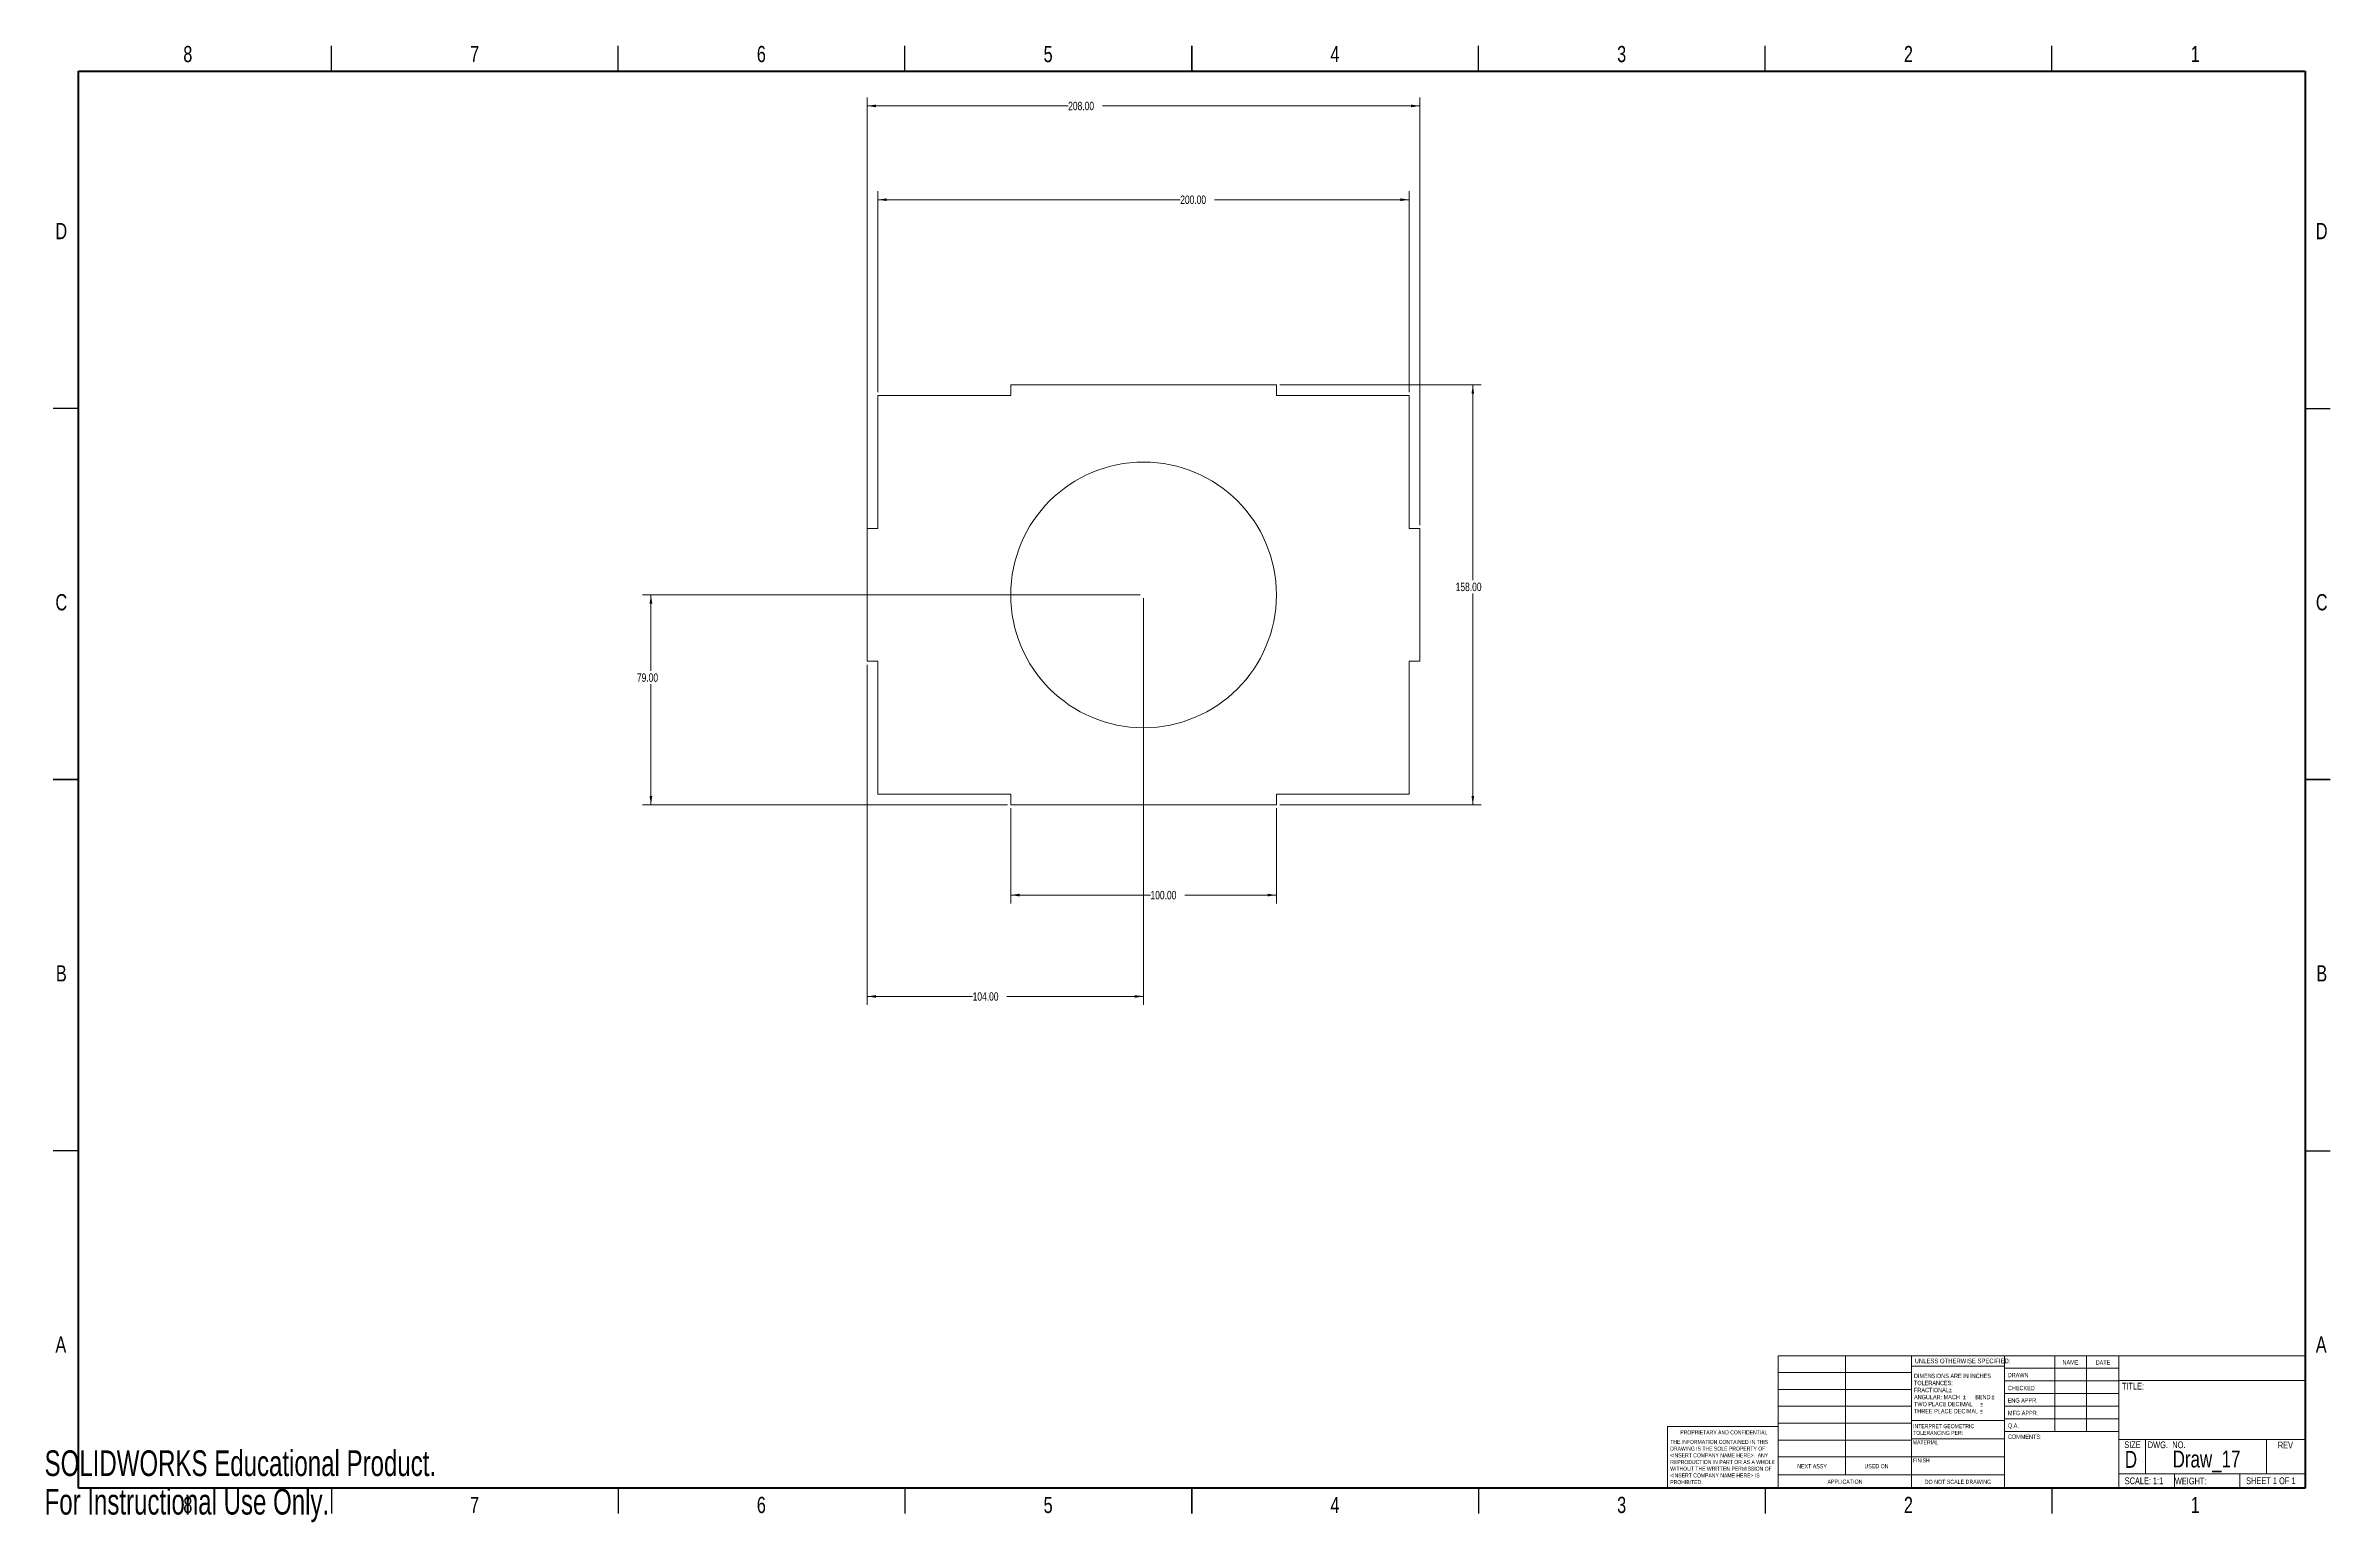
# Model space of a CAD drawing. Header units: millimetres. Extents: x 0 to 860, y 0 to 556.
import ezdxf

# ---------------------------------------------------------------- set-up
doc = ezdxf.new("R2010")
doc.units = ezdxf.units.MM
doc.styles.add('SLDTEXTSTYLE0', font='TXT', dxfattribs={"width": 0.75})
doc.styles.add('SLDTEXTSTYLE1', font='TXT', dxfattribs={"width": 0.6875})
doc.styles.add('SLDTEXTSTYLE2', font='TXT', dxfattribs={"width": 0.694444})
doc.styles.add('SLDTEXTSTYLE3', font='TXT', dxfattribs={"width": 0.7})
doc.dimstyles.new('SLDDIMSTYLE0', dxfattribs={"dimtxt": 3.175, "dimasz": 3.302, "dimexe": 0, "dimexo": 0.0625, "dimgap": 0.79375, "dimtad": 0, "dimtih": 1, "dimtoh": 1, "dimrnd": 1e-09, "dimzin": 4, "dimdsep": 46, "dimtxsty": 'SLDTEXTSTYLE0', "dimsah": 1, "dimcen": 0.09, "dimadec": 0, "dimazin": 1, "dimtfac": 1, "dimtofl": 0, "dimtmove": 0, "dimatfit": 3, "dimfxl": 1, "dimfrac": 2, "dimtolj": 1, "dimtzin": 12, "dimarcsym": 0})

# ---------------------------------------------------------------- blocks, each defined once
blk = doc.blocks.new('_D')
at = {"color": 7, "linetype": 'Continuous', "lineweight": 0}
for p, q in [((363.68, 268.68), (363.68, 232.79)), ((463.68, 268.68), (463.68, 232.79)), ((363.68, 235.96), (416.3, 235.96)), ((463.68, 235.96), (429.2, 235.96))]:
    blk.add_line(p, q, dxfattribs=at)
at = {"color": 7, "linetype": 'Continuous', "lineweight": 18}
for points in [[(363.68, 235.96), (366.99, 235.45), (366.99, 236.47)], [(463.68, 235.96), (460.38, 236.47), (460.38, 235.45)]]:
    blk.add_solid(points, dxfattribs=at)
at = {"color": 7, "linetype": 'Continuous', "lineweight": 18, "insert": (416.3, 237.53), "char_height": 3.175, "attachment_point": 1, "style": 'SLDTEXTSTYLE0'}
blk.add_mtext('100.00', dxfattribs=at)
blk = doc.blocks.new('_D_1')
at = {"color": 7, "linetype": 'Continuous', "lineweight": 0}
for p, q in [((313.68, 425.22), (313.68, 500.86)), ((513.68, 425.22), (513.68, 500.86)), ((313.68, 497.69), (427.49, 497.69)), ((513.68, 497.69), (440.4, 497.69))]:
    blk.add_line(p, q, dxfattribs=at)
at = {"color": 7, "linetype": 'Continuous', "lineweight": 18}
for points in [[(313.68, 497.69), (316.99, 497.18), (316.99, 498.2)], [(513.68, 497.69), (510.38, 498.2), (510.38, 497.18)]]:
    blk.add_solid(points, dxfattribs=at)
at = {"color": 7, "linetype": 'Continuous', "lineweight": 18, "insert": (427.49, 499.26), "char_height": 3.175, "attachment_point": 1, "style": 'SLDTEXTSTYLE0'}
blk.add_mtext('200.00', dxfattribs=at)
blk = doc.blocks.new('_D_2')
at = {"color": 7, "linetype": 'Continuous', "lineweight": 0}
for p, q in [((309.68, 350.22), (309.68, 536.16)), ((517.68, 375.22), (517.68, 536.16)), ((309.68, 532.99), (385.31, 532.99)), ((517.68, 532.99), (398.21, 532.99))]:
    blk.add_line(p, q, dxfattribs=at)
at = {"color": 7, "linetype": 'Continuous', "lineweight": 18}
for points in [[(309.68, 532.99), (312.99, 532.48), (312.99, 533.5)], [(517.68, 532.99), (514.38, 533.5), (514.38, 532.48)]]:
    blk.add_solid(points, dxfattribs=at)
at = {"color": 7, "linetype": 'Continuous', "lineweight": 18, "insert": (385.31, 534.56), "char_height": 3.175, "attachment_point": 1, "style": 'SLDTEXTSTYLE0'}
blk.add_mtext('208.00', dxfattribs=at)
blk = doc.blocks.new('_D_3')
at = {"color": 7, "linetype": 'Continuous', "lineweight": 0}
for p, q in [((464.95, 427.95), (540.81, 427.95)), ((537.63, 427.95), (537.63, 354.5)), ((537.63, 269.95), (537.63, 349.46)), ((464.95, 269.95), (540.81, 269.95))]:
    blk.add_line(p, q, dxfattribs=at)
at = {"color": 7, "linetype": 'Continuous', "lineweight": 18}
for points in [[(537.63, 427.95), (537.13, 424.65), (538.14, 424.65)], [(537.63, 269.95), (538.14, 273.25), (537.13, 273.25)]]:
    blk.add_solid(points, dxfattribs=at)
at = {"color": 7, "linetype": 'Continuous', "lineweight": 18, "insert": (531.18, 353.55), "char_height": 3.175, "attachment_point": 1, "style": 'SLDTEXTSTYLE0'}
blk.add_mtext('158.00', dxfattribs=at)
blk = doc.blocks.new('_D_4')
at = {"color": 7, "linetype": 'Continuous', "lineweight": 0}
for p, q in [((412.41, 348.95), (225.08, 348.95)), ((228.25, 348.95), (228.25, 320.35)), ((228.25, 269.95), (228.25, 315.31)), ((362.41, 269.95), (225.08, 269.95))]:
    blk.add_line(p, q, dxfattribs=at)
at = {"color": 7, "linetype": 'Continuous', "lineweight": 18}
for points in [[(228.25, 348.95), (227.74, 345.65), (228.76, 345.65)], [(228.25, 269.95), (228.76, 273.25), (227.74, 273.25)]]:
    blk.add_solid(points, dxfattribs=at)
at = {"color": 7, "linetype": 'Continuous', "lineweight": 18, "insert": (222.97, 319.41), "char_height": 3.175, "attachment_point": 1, "style": 'SLDTEXTSTYLE0'}
blk.add_mtext('79.00', dxfattribs=at)
blk = doc.blocks.new('_D_5')
at = {"color": 7, "linetype": 'Continuous', "lineweight": 0}
for p, q in [((413.68, 347.68), (413.68, 194.63)), ((309.68, 322.68), (309.68, 194.63)), ((309.68, 197.81), (349.35, 197.81)), ((413.68, 197.81), (362.25, 197.81))]:
    blk.add_line(p, q, dxfattribs=at)
at = {"color": 7, "linetype": 'Continuous', "lineweight": 18}
for points in [[(309.68, 197.81), (312.99, 197.3), (312.99, 198.31)], [(413.68, 197.81), (410.38, 198.31), (410.38, 197.3)]]:
    blk.add_solid(points, dxfattribs=at)
at = {"color": 7, "linetype": 'Continuous', "lineweight": 18, "insert": (349.35, 199.38), "char_height": 3.175, "attachment_point": 1, "style": 'SLDTEXTSTYLE0'}
blk.add_mtext('104.00', dxfattribs=at)

msp = doc.modelspace()

# ---------------------------------------------------------------- linework, layer by layer
at = {"color": 7, "linetype": 'Continuous', "lineweight": 25}
for p, q in [((107.95, 546.1), (107.95, 555.625)), ((215.9, 546.1), (215.9, 555.625)), ((323.85, 546.1), (323.85, 555.625)), ((431.8, 555.625), (431.8, 546.1)), ((431.8, 546.1), (431.8, 555.625)), ((539.75, 546.1), (539.75, 555.625)), ((647.7, 546.1), (647.7, 555.625)), ((755.65, 546.1), (755.65, 555.625)), ((12.7, 419.1), (3.175, 419.1)), ((850.9, 419.1), (860.425, 419.1)), ((3.175, 279.4), (12.7, 279.4)), ((12.7, 279.4), (3.175, 279.4)), ((860.425, 279.4), (850.9, 279.4)), ((850.9, 279.4), (860.425, 279.4)), ((12.7, 139.7), (3.175, 139.7)), ((850.9, 139.7), (860.425, 139.7)), ((107.95, 12.7), (107.95, 3.175)), ((215.9, 12.7), (215.9, 3.175)), ((323.85, 12.7), (323.85, 3.175)), ((431.8, 3.175), (431.8, 12.7)), ((431.8, 12.7), (431.8, 3.175)), ((539.75, 12.7), (539.75, 3.175)), ((647.7, 12.7), (647.7, 3.175)), ((755.65, 12.7), (755.65, 3.175))]:
    msp.add_line(p, q, dxfattribs=at)
at = {"color": 7, "linetype": 'Continuous', "lineweight": 50}
for p, q in [((12.7, 12.7), (12.7, 546.1)), ((12.7, 546.1), (850.9, 546.1)), ((850.9, 546.1), (850.9, 12.7)), ((850.9, 12.7), (12.7, 12.7))]:
    msp.add_line(p, q, dxfattribs=at)
at = {"color": 7, "linetype": 'Continuous', "lineweight": 18}
for p, q in [((363.685, 423.949), (313.685, 423.949)), ((313.685, 423.949), (313.685, 373.949)), ((463.685, 427.949), (363.685, 427.949)), ((363.685, 427.949), (363.685, 423.949)), ((463.685, 423.949), (463.685, 427.949)), ((513.685, 423.949), (463.685, 423.949)), ((513.685, 373.949), (513.685, 423.949)), ((313.685, 373.949), (309.685, 373.949)), ((309.685, 373.949), (309.685, 323.949)), ((517.685, 373.949), (513.685, 373.949)), ((517.685, 323.949), (517.685, 373.949)), ((309.685, 323.949), (313.685, 323.949)), ((313.685, 323.949), (313.685, 273.949)), ((513.685, 273.949), (513.685, 323.949)), ((513.685, 323.949), (517.685, 323.949)), ((313.685, 273.949), (363.685, 273.949)), ((363.685, 273.949), (363.685, 269.949)), ((363.685, 269.949), (463.685, 269.949)), ((463.685, 269.949), (463.685, 273.949)), ((463.685, 273.949), (513.685, 273.949)), ((652.554, 62.594), (850.9, 62.594)), ((652.554, 12.7), (652.554, 62.594)), ((677.903, 62.594), (677.903, 17.685)), ((702.774, 12.7), (702.774, 62.594)), ((737.748, 62.594), (737.748, 12.7)), ((756.76, 62.594), (756.76, 34.019)), ((768.661, 62.594), (768.661, 34.019)), ((780.829, 62.594), (780.829, 12.7)), ((652.554, 56.244), (702.774, 56.244)), ((737.748, 58.674), (702.774, 58.674)), ((737.748, 57.832), (780.829, 57.832)), ((737.748, 53.069), (780.829, 53.069)), ((780.829, 53.269), (850.9, 53.269)), ((652.554, 49.894), (702.774, 49.894)), ((652.554, 43.544), (702.774, 43.544)), ((737.748, 48.307), (780.829, 48.307)), ((780.829, 43.544), (737.748, 43.544)), ((610.969, 12.7), (610.969, 35.924)), ((652.554, 35.924), (610.969, 35.924)), ((652.554, 37.194), (702.774, 37.194)), ((702.774, 38.195), (737.863, 38.195)), ((780.829, 38.782), (737.748, 38.782)), ((652.554, 30.844), (702.774, 30.844)), ((702.774, 31.337), (737.863, 31.337)), ((780.829, 34.019), (737.863, 34.019)), ((780.829, 30.985), (850.9, 30.985)), ((790.875, 30.985), (790.875, 18.107)), ((836.373, 30.985), (836.373, 18.107)), ((652.554, 24.494), (702.774, 24.494)), ((652.554, 17.685), (737.748, 17.685)), ((702.774, 24.479), (737.748, 24.479)), ((780.829, 18.107), (850.9, 18.107)), ((801.736, 18.107), (801.736, 12.7)), ((826.423, 18.107), (826.423, 12.7))]:
    msp.add_line(p, q, dxfattribs=at)
msp.add_circle((413.685, 348.949), 50, dxfattribs=at)

# ---------------------------------------------------------------- texts
at = {"color": 7, "linetype": 'Continuous', "lineweight": 0}
for s, insert, char_height, attachment_point, style in [('8', (53.914, 555.564), 6.096, 2, 'SLDTEXTSTYLE0'), ('7', (161.864, 555.564), 6.096, 2, 'SLDTEXTSTYLE0'), ('6', (269.814, 555.564), 6.096, 2, 'SLDTEXTSTYLE0'), ('5', (377.764, 555.564), 6.096, 2, 'SLDTEXTSTYLE0'), ('4', (485.714, 555.564), 6.096, 2, 'SLDTEXTSTYLE0'), ('3', (593.664, 555.564), 6.096, 2, 'SLDTEXTSTYLE0'), ('2', (701.614, 555.564), 6.096, 2, 'SLDTEXTSTYLE0'), ('1', (809.564, 555.564), 6.096, 2, 'SLDTEXTSTYLE0'), ('D', (6.28, 488.926), 6.096, 2, 'SLDTEXTSTYLE0'), ('D', (857.18, 488.926), 6.096, 2, 'SLDTEXTSTYLE0'), ('C', (6.287, 349.226), 6.096, 2, 'SLDTEXTSTYLE0'), ('C', (857.187, 349.226), 6.096, 2, 'SLDTEXTSTYLE0'), ('B', (6.303, 209.526), 6.096, 2, 'SLDTEXTSTYLE0'), ('B', (857.203, 209.526), 6.096, 2, 'SLDTEXTSTYLE0'), ('A', (6.107, 69.826), 6.096, 2, 'SLDTEXTSTYLE0'), ('A', (857.007, 69.826), 6.096, 2, 'SLDTEXTSTYLE0'), ('UNLESS OTHERWISE SPECIFIED:', (703.958, 61.499), 1.778, 1, 'SLDTEXTSTYLE0'), ('NAME', (759.624, 60.923), 1.651, 1, 'SLDTEXTSTYLE0'), ('DATE', (772.115, 60.879), 1.651, 1, 'SLDTEXTSTYLE0'), ('TOLERANCES:', (703.717, 53.143), 1.651, 1, 'SLDTEXTSTYLE0'), ('DIMENSIONS ARE IN INCHES', (703.717, 55.794), 1.651, 1, 'SLDTEXTSTYLE0'), ('DRAWN', (738.997, 56.123), 1.651, 1, 'SLDTEXTSTYLE0'), ('TITLE:', (781.993, 52.393), 2.54, 1, 'SLDTEXTSTYLE0'), ('ANGULAR: MACH', (703.717, 47.841), 1.651, 1, 'SLDTEXTSTYLE0'), ('TWO PLACE DECIMAL', (703.717, 45.19), 1.651, 1, 'SLDTEXTSTYLE0'), ('FRACTIONAL', (703.717, 50.492), 1.651, 1, 'SLDTEXTSTYLE0'), ('%%p', (716.864, 50.492), 1.651, 1, 'SLDTEXTSTYLE0'), ('%%p', (722.091, 47.841), 1.651, 1, 'SLDTEXTSTYLE0'), ('BEND', (726.759, 47.841), 1.651, 1, 'SLDTEXTSTYLE0'), ('%%p', (728.595, 45.19), 1.651, 1, 'SLDTEXTSTYLE0'), ('%%p', (732.873, 47.841), 1.651, 1, 'SLDTEXTSTYLE0'), ('ENG APPR.', (738.977, 46.601), 1.651, 1, 'SLDTEXTSTYLE0'), ('CHECKED', (739.051, 51.237), 1.651, 1, 'SLDTEXTSTYLE0'), ('PROPRIETARY AND CONFIDENTIAL', (615.73, 34.483), 1.524, 1, 'SLDTEXTSTYLE0'), ('INTERPRET GEOMETRIC', (703.409, 36.828), 1.524, 1, 'SLDTEXTSTYLE0'), ('THREE PLACE DECIMAL', (703.717, 42.539), 1.651, 1, 'SLDTEXTSTYLE0'), ('%%p', (728.452, 42.539), 1.651, 1, 'SLDTEXTSTYLE0'), ('Q.A.', (739.062, 37.123), 1.651, 1, 'SLDTEXTSTYLE0'), ('MFG APPR.', (739.103, 41.845), 1.651, 1, 'SLDTEXTSTYLE0'), ('THE INFORMATION CONTAINED IN THIS', (611.954, 30.902), 1.524, 1, 'SLDTEXTSTYLE0'), ('<INSERT COMPANY NAME HERE>.  ANY', (611.954, 25.854), 1.524, 1, 'SLDTEXTSTYLE0'), ('DRAWING IS THE SOLE PROPERTY OF', (611.954, 28.378), 1.524, 1, 'SLDTEXTSTYLE0'), ('MATERIAL', (703.28, 30.753), 1.524, 1, 'SLDTEXTSTYLE0'), ('TOLERANCING PER:', (703.409, 34.304), 1.524, 1, 'SLDTEXTSTYLE0'), ('COMMENTS:', (739.084, 32.909), 1.651, 1, 'SLDTEXTSTYLE0'), ('SIZE', (782.88, 30.358), 2.54, 1, 'SLDTEXTSTYLE0'), ('D', (783.08, 26.724), 6.35, 1, 'SLDTEXTSTYLE0'), ('DWG.  NO.', (791.681, 30.323), 2.54, 1, 'SLDTEXTSTYLE2'), ('Draw_17', (813.836, 26.873), 6.35, 2, 'SLDTEXTSTYLE0'), ('REV', (840.685, 30.223), 2.54, 1, 'SLDTEXTSTYLE0'), ('WITHOUT THE WRITTEN PERMISSION OF', (611.954, 20.806), 1.524, 1, 'SLDTEXTSTYLE0'), ('<INSERT COMPANY NAME HERE> IS', (611.954, 18.282), 1.524, 1, 'SLDTEXTSTYLE0'), ('REPRODUCTION IN PART OR AS A WHOLE', (611.954, 23.33), 1.524, 1, 'SLDTEXTSTYLE0'), ('NEXT ASSY', (659.742, 21.771), 1.5875, 1, 'SLDTEXTSTYLE0'), ('USED ON', (685.054, 21.798), 1.5875, 1, 'SLDTEXTSTYLE0'), ('FINISH', (703.35, 23.938), 1.524, 1, 'SLDTEXTSTYLE0'), ('8', (53.914, 9.464), 6.096, 2, 'SLDTEXTSTYLE0'), ('7', (161.864, 9.464), 6.096, 2, 'SLDTEXTSTYLE0'), ('6', (269.814, 9.464), 6.096, 2, 'SLDTEXTSTYLE0'), ('5', (377.764, 9.464), 6.096, 2, 'SLDTEXTSTYLE0'), ('4', (485.714, 9.464), 6.096, 2, 'SLDTEXTSTYLE0'), ('3', (593.664, 9.464), 6.096, 2, 'SLDTEXTSTYLE0'), ('PROHIBITED.', (611.954, 15.758), 1.524, 1, 'SLDTEXTSTYLE0'), ('APPLICATION', (671.15, 15.95), 1.5875, 1, 'SLDTEXTSTYLE0'), ('2', (701.614, 9.464), 6.096, 2, 'SLDTEXTSTYLE0'), ('DO NOT SCALE DRAWING', (720.254, 15.895), 1.5875, 2, 'SLDTEXTSTYLE0'), ('SCALE: 1:1', (783.049, 16.765), 2.54, 1, 'SLDTEXTSTYLE0'), ('WEIGHT:', (801.94, 16.678), 2.54, 1, 'SLDTEXTSTYLE0'), ('1', (809.564, 9.464), 6.096, 2, 'SLDTEXTSTYLE0'), ('SHEET 1 OF 1', (828.731, 16.773), 2.54, 1, 'SLDTEXTSTYLE1')]:
    msp.add_mtext(s, dxfattribs=dict(at, insert=insert, char_height=char_height, attachment_point=attachment_point, style=style))
at = {"color": 7, "linetype": 'Continuous', "char_height": 9.66724, "attachment_point": 1, "style": 'SLDTEXTSTYLE3'}
for s, insert in [('SOLIDWORKS Educational Product.', (0, 26.963)), ('For Instructional Use Only.', (0, 12.462))]:
    msp.add_mtext(s, dxfattribs=dict(at, insert=insert))

# ---------------------------------------------------------------- dimensions: what is measured, and where the dimension line sits
at = {"color": 7, "linetype": 'Continuous', "lineweight": 18}
for base, p1, p2, picture, middle in [((517.685, 532.988), (309.685, 348.949), (517.685, 373.949), '_D_2', (391.759, 532.988)), ((513.685, 497.689), (313.685, 423.949), (513.685, 423.949), '_D_1', (433.945, 497.689)), ((309.685, 197.805), (413.685, 348.949), (309.685, 323.949), '_D_5', (355.797, 197.805)), ((463.685, 235.962), (363.685, 269.949), (463.685, 269.949), '_D', (422.753, 235.962))]:
    dim = msp.add_linear_dim(base=base, p1=p1, p2=p2, dimstyle='SLDDIMSTYLE0', dxfattribs=at)
    dim.commit()
    dim.dimension.update_dxf_attribs({"geometry": picture, "text_midpoint": middle, "dimtype": 160})
for base, p1, p2, picture, middle in [((537.635, 269.949), (463.685, 427.949), (463.685, 269.949), '_D_3', (537.635, 351.976)), ((228.251, 269.949), (413.685, 348.949), (363.685, 269.949), '_D_4', (228.251, 317.833))]:
    dim = msp.add_linear_dim(base=base, p1=p1, p2=p2, angle=90, dimstyle='SLDDIMSTYLE0', dxfattribs=at)
    dim.commit()
    dim.dimension.update_dxf_attribs({"geometry": picture, "text_midpoint": middle, "dimtype": 160})

doc.saveas('drawing.dxf')
